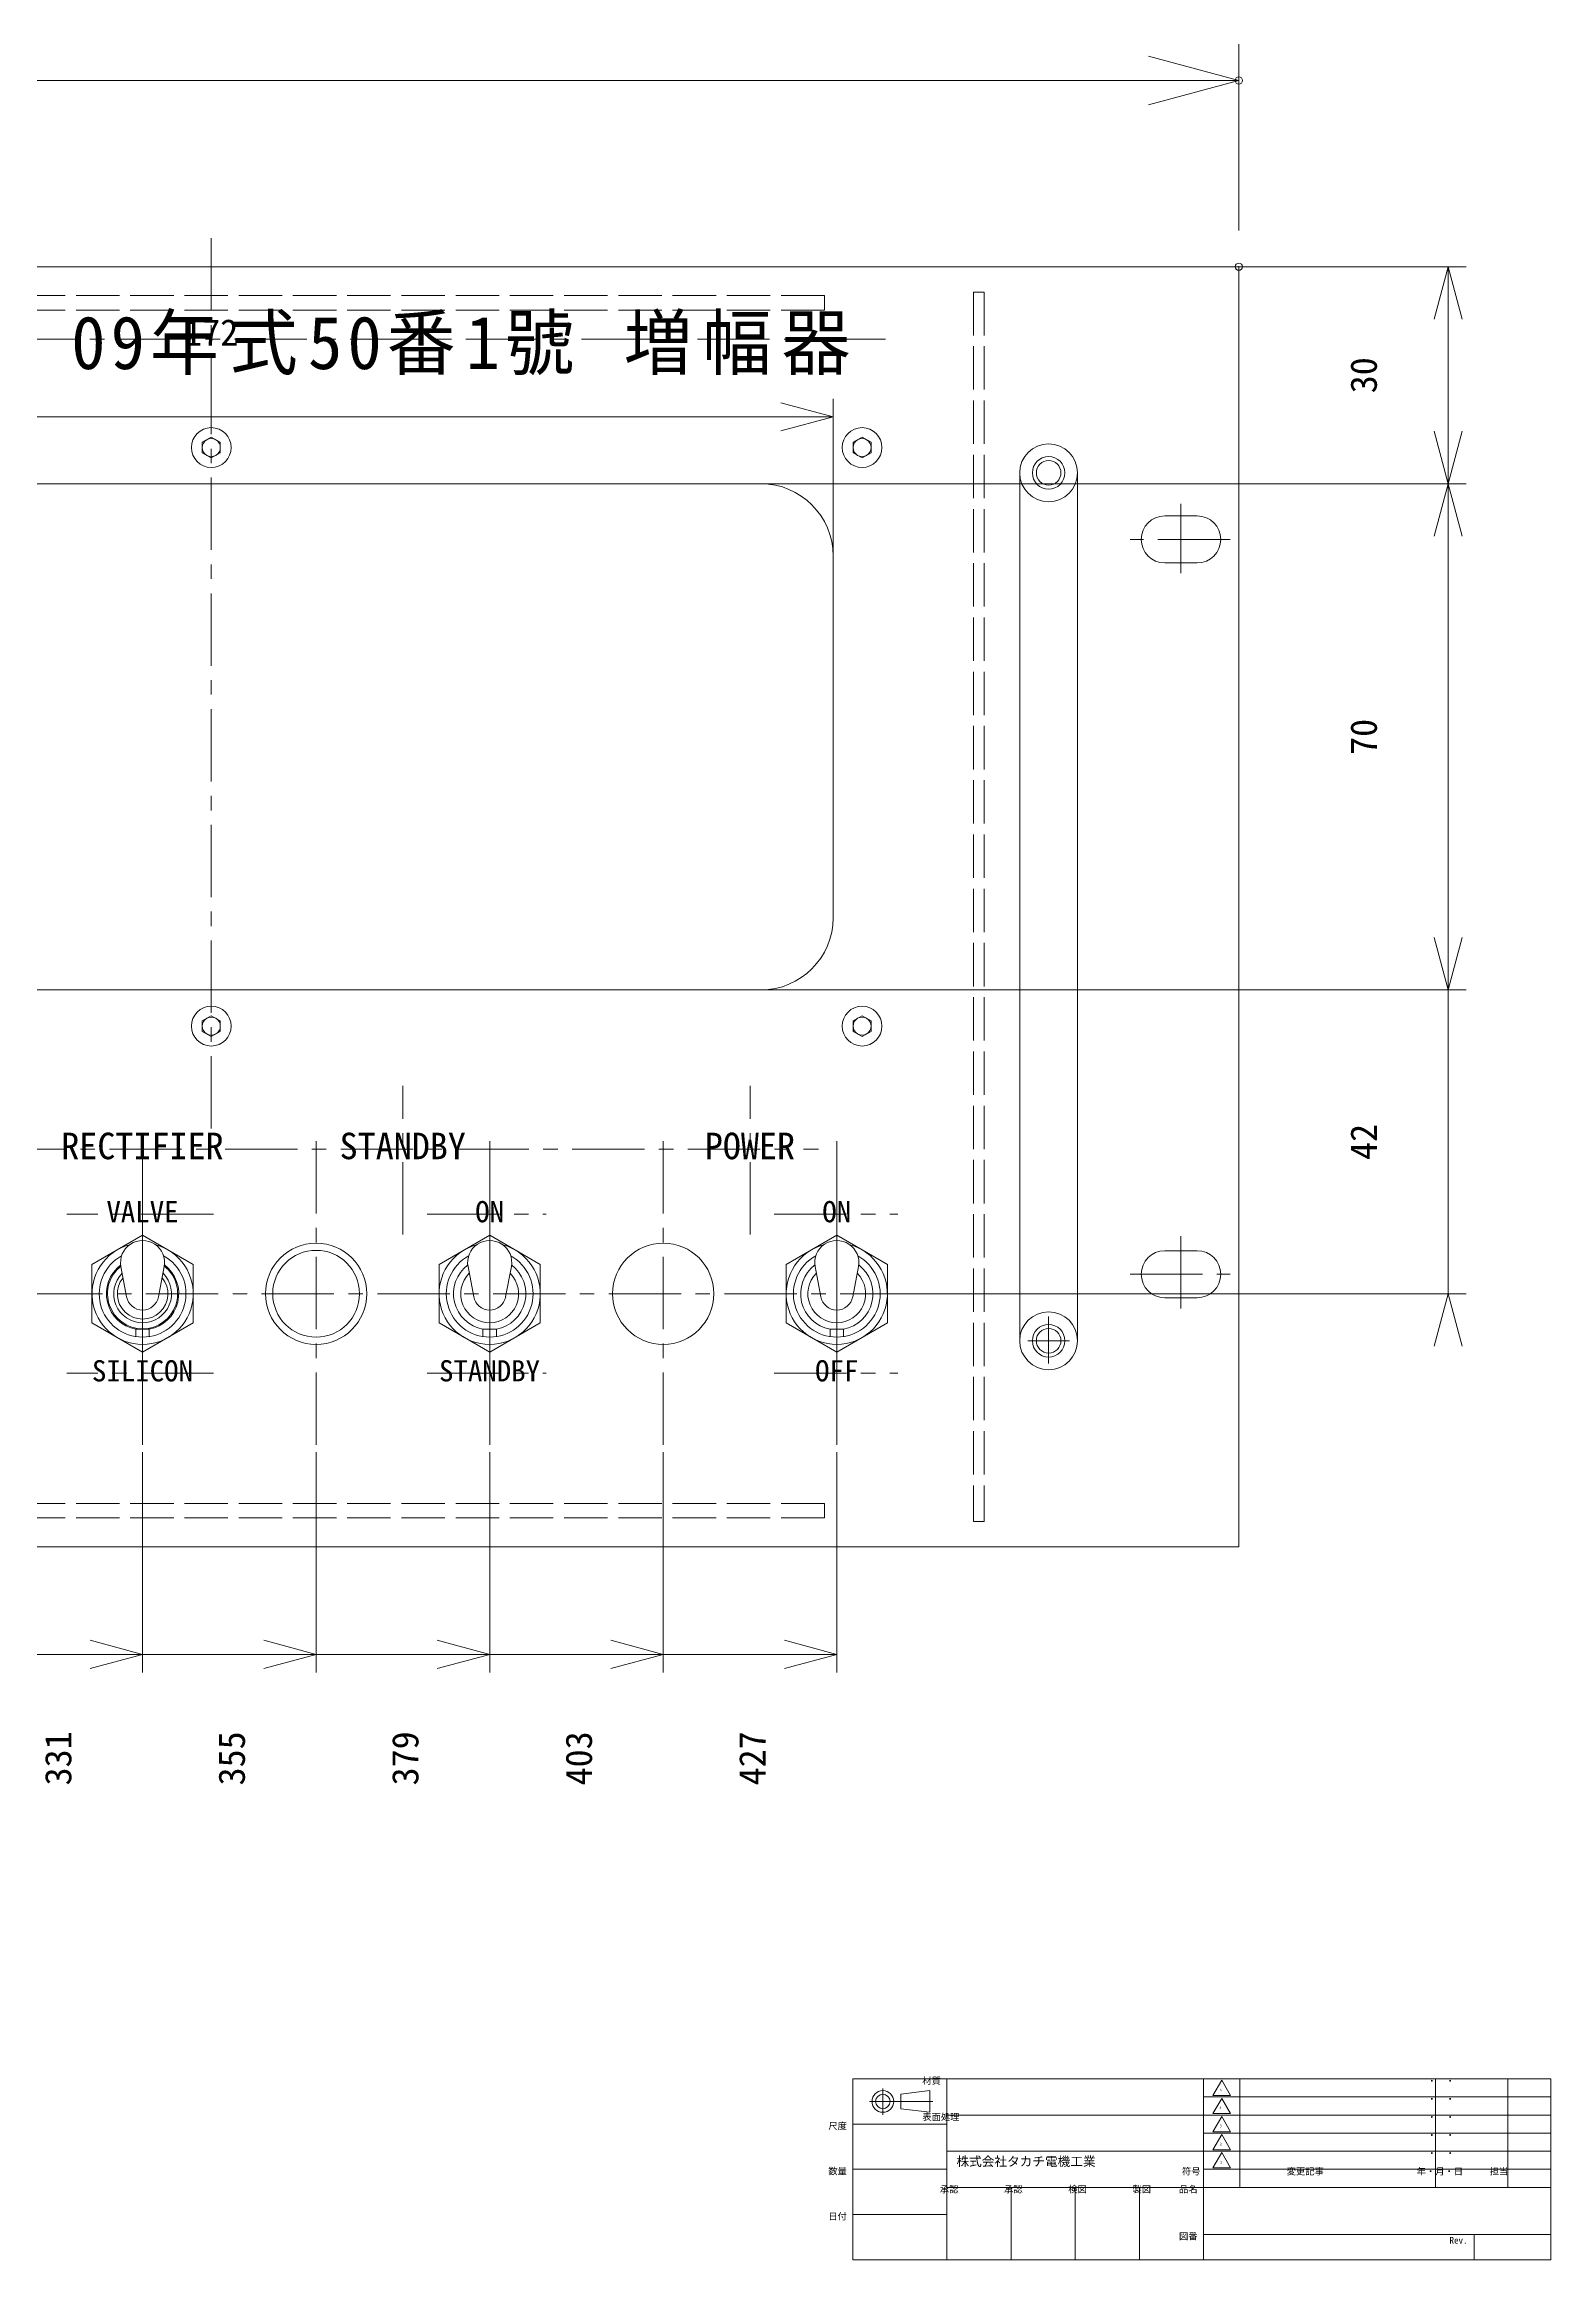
# Model space of a CAD drawing. Units: millimetres at full size, sheet at 1:2. Extents: x -409 to 211, y -214 to 92.
# Drawn here: x 2.6 to 210.9, y -214.2 to 92.1 of the extents above; entities that cross this region are included whole.
import ezdxf
from ezdxf.enums import TextEntityAlignment as Align

# ---------------------------------------------------------------- set-up
doc = ezdxf.new("R2010")
doc.units = ezdxf.units.MM
doc.header["$LTSCALE"] = 2
doc.header["$PDMODE"] = 32
doc.header["$PDSIZE"] = 1
for name, pattern in [('CHAIN1', [8, 5, -1, 1, -1]), ('DASHED_DOTTED', [9.25, 6, -1.5, 0.25, -1.5]), ('USER3', [3.75, 3, -0.75])]:
    doc.linetypes.add(name, pattern=pattern)
for name, color, linetype, lineweight in [('0-0_0', 7, 'Continuous', 18), ('0-1_寸法', 4, 'Continuous', 18), ('0-5_________', 3, 'Continuous', 18), ('0-A_________0', 7, 'USER3', 18), ('8-0_OUTSIDE', 3, 'Continuous', 18), ('8-C_TOOLING_GUIDE', 4, 'Continuous', 18), ('8-D_ENGRAVING_GUIDE', 4, 'CHAIN1', 18)]:
    doc.layers.add(name, color=color, linetype=linetype, lineweight=lineweight)
doc.layers.add('8-5_ENGRAVING', color=7, linetype='Continuous')
doc.layers.add('8-F__d-2__0-4_RAHM2', color=7, linetype='Continuous')
doc.styles.add('ＭＳ ゴシック', font='')
doc.styles.get('ＭＳ ゴシック').set_extended_font_data('MS Gothic')

# ---------------------------------------------------------------- blocks, each defined once
blk = doc.blocks.new('_OPEN30')
at = {"layer": '0-0_0'}
blk.add_line((0, 0), (-0.25, 0), dxfattribs=at)
blk.add_lwpolyline([(-0.25, 0.06699), (0, 0), (-0.25, -0.06699)], dxfattribs=at)
blk = doc.blocks.new('_U105')
at = {"layer": '8-F__d-2__0-4_RAHM2', "style": 'ＭＳ ゴシック'}
blk.add_text('日付', height=0.458, dxfattribs=at).set_placement((-47.95, 2.2), align=Align.BOTTOM_LEFT)
blk = doc.blocks.new('_U106')
at = {"layer": '8-F__d-2__0-4_RAHM2', "style": 'ＭＳ ゴシック'}
blk.add_text('尺度', height=0.458, dxfattribs=at).set_placement((-47.95, 8.45), align=Align.BOTTOM_LEFT)
blk = doc.blocks.new('_U107')
at = {"layer": '8-F__d-2__0-4_RAHM2', "style": 'ＭＳ ゴシック'}
blk.add_text('数量', height=0.4582, dxfattribs=at).set_placement((-47.95, 5.325), align=Align.BOTTOM_LEFT)
blk = doc.blocks.new('_U108')
at = {"layer": '8-F__d-2__0-4_RAHM2', "style": 'ＭＳ ゴシック'}
blk.add_text('表面処理', height=0.4582, dxfattribs=at).set_placement((-41.45, 9.075), align=Align.BOTTOM_LEFT)
blk = doc.blocks.new('_U109')
at = {"layer": '8-F__d-2__0-4_RAHM2', "style": 'ＭＳ ゴシック'}
blk.add_text('材質', height=0.4582, dxfattribs=at).set_placement((-41.45, 11.575), align=Align.BOTTOM_LEFT)
blk = doc.blocks.new('_U110')
at = {"layer": '0-0_0', "style": 'ＭＳ ゴシック'}
blk.add_text('株式会社タカチ電機工業', height=0.6415, dxfattribs=at).set_placement((-39.089, 5.855), align=Align.BOTTOM_LEFT)
blk = doc.blocks.new('_U111')
at = {"layer": '8-F__d-2__0-4_RAHM2', "style": 'ＭＳ ゴシック'}
blk.add_text('承認', height=0.4582, dxfattribs=at).set_placement((-40.234, 4.075), align=Align.BOTTOM_LEFT)
blk = doc.blocks.new('_U112')
at = {"layer": '8-F__d-2__0-4_RAHM2', "style": 'ＭＳ ゴシック'}
blk.add_text('承認', height=0.4582, dxfattribs=at).set_placement((-35.797, 4.075), align=Align.BOTTOM_LEFT)
blk = doc.blocks.new('_U113')
at = {"layer": '8-F__d-2__0-4_RAHM2', "style": 'ＭＳ ゴシック'}
blk.add_text('検図', height=0.4582, dxfattribs=at).set_placement((-31.359, 4.075), align=Align.BOTTOM_LEFT)
blk = doc.blocks.new('_U114')
at = {"layer": '8-F__d-2__0-4_RAHM2', "style": 'ＭＳ ゴシック'}
blk.add_text('製図', height=0.4582, dxfattribs=at).set_placement((-26.922, 4.075), align=Align.BOTTOM_LEFT)
blk = doc.blocks.new('_U115')
at = {"layer": '8-F__d-2__0-4_RAHM2', "style": 'ＭＳ ゴシック'}
blk.add_text('Rev.', height=0.4582, dxfattribs=at).set_placement((-4.996, 0.546), align=Align.BOTTOM_LEFT)
blk = doc.blocks.new('_U116')
at = {"layer": '8-F__d-2__0-4_RAHM2', "style": 'ＭＳ ゴシック'}
blk.add_text('図番', height=0.4582, dxfattribs=at).set_placement((-23.7, 0.825), align=Align.BOTTOM_LEFT)
blk = doc.blocks.new('_U117')
at = {"layer": '8-F__d-2__0-4_RAHM2', "style": 'ＭＳ ゴシック'}
blk.add_text('符号', height=0.4582, dxfattribs=at).set_placement((-23.5, 5.312), align=Align.BOTTOM_LEFT)
blk = doc.blocks.new('_U118')
at = {"layer": '8-F__d-2__0-4_RAHM2', "style": 'ＭＳ ゴシック'}
blk.add_text('品名', height=0.4582, dxfattribs=at).set_placement((-23.7, 4.075), align=Align.BOTTOM_LEFT)
blk = doc.blocks.new('_U119')
at = {"layer": '8-F__d-2__0-4_RAHM2', "style": 'ＭＳ ゴシック'}
blk.add_text('変更記事', height=0.4582, dxfattribs=at).set_placement((-16.25, 5.312), align=Align.BOTTOM_LEFT)
blk = doc.blocks.new('_U120')
at = {"layer": '8-F__d-2__0-4_RAHM2', "style": 'ＭＳ ゴシック'}
blk.add_text('・  ・   ', height=0.4582, dxfattribs=at).set_placement((-6.539, 7.813), align=Align.BOTTOM_LEFT)
blk = doc.blocks.new('_U121')
at = {"layer": '8-F__d-2__0-4_RAHM2', "style": 'ＭＳ ゴシック'}
blk.add_text('年・月・日', height=0.4582, dxfattribs=at).set_placement((-7.265, 5.312), align=Align.BOTTOM_LEFT)
blk = doc.blocks.new('_U122')
at = {"layer": '8-F__d-2__0-4_RAHM2', "style": 'ＭＳ ゴシック'}
blk.add_text('担当', height=0.4582, dxfattribs=at).set_placement((-2.22, 5.312), align=Align.BOTTOM_LEFT)
blk = doc.blocks.new('_U123')
at = {"layer": '8-F__d-2__0-4_RAHM2', "style": 'ＭＳ ゴシック'}
blk.add_text('・  ・   ', height=0.4582, dxfattribs=at).set_placement((-6.539, 10.313), align=Align.BOTTOM_LEFT)
blk = doc.blocks.new('_U124')
at = {"layer": '8-F__d-2__0-4_RAHM2', "style": 'ＭＳ ゴシック'}
blk.add_text('・  ・   ', height=0.4582, dxfattribs=at).set_placement((-6.539, 9.063), align=Align.BOTTOM_LEFT)
blk = doc.blocks.new('_U125')
at = {"layer": '8-F__d-2__0-4_RAHM2', "style": 'ＭＳ ゴシック'}
blk.add_text('・  ・   ', height=0.4582, dxfattribs=at).set_placement((-6.539, 11.563), align=Align.BOTTOM_LEFT)
blk = doc.blocks.new('_U126')
at = {"layer": '8-F__d-2__0-4_RAHM2', "style": 'ＭＳ ゴシック'}
blk.add_text('・  ・   ', height=0.4582, dxfattribs=at).set_placement((-6.539, 6.563), align=Align.BOTTOM_LEFT)

msp = doc.modelspace()

# ---------------------------------------------------------------- linework, layer by layer
at = {"layer": '0-0_0'}
for p, q in [((114.446, -189.21), (114.446, -214.21)), ((210.946, -189.21), (114.446, -189.21)), ((127.446, -189.21), (127.446, -214.21)), ((162.946, -189.21), (162.946, -214.21)), ((210.946, -214.21), (210.946, -189.21)), ((121.088, -191.335), (125.088, -190.835)), ((121.088, -193.335), (121.088, -191.335)), ((125.088, -190.835), (125.088, -193.835)), ((127.446, -195.46), (114.446, -195.46)), ((125.088, -193.835), (121.088, -193.335)), ((127.446, -194.21), (162.946, -194.21)), ((127.446, -201.71), (114.446, -201.71)), ((127.446, -199.21), (162.946, -199.21)), ((127.446, -204.21), (162.946, -204.21)), ((136.321, -204.21), (136.321, -214.21)), ((145.196, -204.21), (145.196, -214.21)), ((154.071, -204.21), (154.071, -214.21)), ((162.946, -204.21), (210.946, -204.21)), ((127.446, -207.96), (114.446, -207.96)), ((162.946, -210.71), (210.946, -210.71)), ((200.358, -214.21), (200.358, -210.71)), ((114.446, -214.21), (210.946, -214.21))]:
    msp.add_line(p, q, dxfattribs=at)
at = {"layer": '0-0_0', "color": 1}
for p, q in [((165.446, -189.41), (164.234, -191.51)), ((167.946, -189.21), (167.946, -204.21)), ((195.036, -189.21), (195.036, -204.21)), ((205.036, -189.21), (205.036, -204.21)), ((162.946, -191.71), (210.946, -191.71)), ((165.446, -191.91), (164.234, -194.01)), ((162.946, -194.21), (210.946, -194.21)), ((162.946, -196.71), (210.946, -196.71)), ((164.234, -199.01), (166.658, -199.01)), ((162.946, -199.21), (210.946, -199.21)), ((162.946, -201.71), (210.946, -201.71)), ((165.446, -199.41), (164.234, -201.51)), ((164.234, -201.51), (166.658, -201.51)), ((166.658, -201.51), (165.446, -199.41))]:
    msp.add_line(p, q, dxfattribs=at)
at = {"layer": '0-0_0', "color": 4, "linetype": 'DASHED_DOTTED'}
for q in [(116.726, -192.335), (118.588, -190.548), (125.478, -192.335), (118.588, -194.19)]:
    msp.add_line((118.588, -192.335), q, dxfattribs=at)
at = {"layer": '0-0_0', "color": 1}
for points in [[(164.234, -191.51), (166.658, -191.51), (165.446, -189.41)], [(164.234, -194.01), (166.658, -194.01), (165.446, -191.91)], [(166.658, -199.01), (165.446, -196.91), (164.234, -199.01)]]:
    msp.add_lwpolyline(points, dxfattribs=at)
msp.add_lwpolyline([(164.234, -196.51), (166.658, -196.51), (165.446, -194.41)], close=True, dxfattribs=at)
at = {"layer": '0-0_0'}
for radius in [1.5, 1]:
    msp.add_circle((118.588, -192.335), radius, dxfattribs=at)
at = {"layer": '0-1_寸法'}
for p, q in [((167.817, 66.345), (167.817, 92.095)), ((-302.283, 87.095), (155.317, 87.095))]:
    msp.add_line(p, q, dxfattribs=at)
at = {"layer": '0-1_寸法', "linetype": 'CHAIN1'}
for p, q in [((159.817, 28.538), (159.817, 18.966)), ((166.626, 23.645), (152.78, 23.645)), ((159.817, -72.699), (159.817, -83.845)), ((152.78, -77.955), (166.626, -77.955)), ((141.517, -83.793), (141.517, -90.303)), ((138.638, -87.155), (144.406, -87.155))]:
    msp.add_line(p, q, dxfattribs=at)
at = {"layer": '0-1_寸法'}
for p in [(167.817, 87.095), (167.817, 61.345)]:
    msp.add_point(p, dxfattribs=at)
at = {"layer": '0-5_________'}
for p, q in [((-314.783, 61.345), (167.817, 61.345)), ((167.817, 61.345), (167.817, -115.655)), ((162.067, 26.895), (157.567, 26.895)), ((157.567, 20.395), (162.067, 20.395)), ((157.567, -74.705), (162.067, -74.705)), ((162.067, -81.205), (157.567, -81.205)), ((-314.783, -115.655), (167.817, -115.655))]:
    msp.add_line(p, q, dxfattribs=at)
for centre in [(141.517, 32.845), (141.517, -87.155)]:
    msp.add_circle(centre, 2.25, dxfattribs=at)
for centre, start, end in [((157.567, 23.645), 90, 270), ((162.067, 23.645), 270, 90), ((157.567, -77.955), 90, 270), ((162.067, -77.955), 270, 90)]:
    msp.add_arc(centre, 3.25, start, end, dxfattribs=at)
at = {"layer": '0-A_________0'}
for p, q in [((110.517, 57.345), (-257.483, 57.345)), ((110.517, 55.345), (-257.483, 55.345)), ((110.517, 57.345), (110.517, 55.345)), ((110.517, -109.655), (-257.483, -109.655)), ((110.517, -111.655), (110.517, -109.655)), ((110.517, -111.655), (-257.483, -111.655))]:
    msp.add_line(p, q, dxfattribs=at)
for points in [[(131.117, 57.845), (132.617, 57.845), (132.617, -112.155)], [(131.117, 57.845), (131.117, -112.155), (132.617, -112.155)]]:
    msp.add_lwpolyline(points, dxfattribs=at)
at = {"layer": '8-0_OUTSIDE'}
for p, q in [((25.717, 37.788), (24.467, 37.067)), ((24.467, 37.067), (24.467, 35.623)), ((26.967, 37.067), (25.717, 37.788)), ((26.967, 35.623), (26.967, 37.067)), ((115.717, 37.788), (114.467, 37.067)), ((114.467, 37.067), (114.467, 35.623)), ((116.967, 37.067), (115.717, 37.788)), ((116.967, 35.623), (116.967, 37.067)), ((24.467, 35.623), (25.717, 34.902)), ((25.717, 34.902), (26.967, 35.623)), ((114.467, 35.623), (115.717, 34.902)), ((115.717, 34.902), (116.967, 35.623)), ((101.717, 31.345), (-50.283, 31.345)), ((137.517, -87.155), (137.517, 32.845)), ((145.517, -87.155), (145.517, 32.845)), ((162.067, 26.895), (157.567, 26.895)), ((111.717, 21.345), (111.717, -28.655)), ((157.567, 20.395), (162.067, 20.395)), ((101.717, -38.655), (-50.283, -38.655)), ((25.717, -42.212), (24.467, -42.933)), ((26.967, -42.933), (25.717, -42.212)), ((115.717, -42.212), (114.467, -42.933)), ((116.967, -42.933), (115.717, -42.212)), ((24.467, -42.933), (24.467, -44.377)), ((24.467, -44.377), (25.717, -45.098)), ((25.717, -45.098), (26.967, -44.377)), ((26.967, -44.377), (26.967, -42.933)), ((114.467, -42.933), (114.467, -44.377)), ((114.467, -44.377), (115.717, -45.098)), ((115.717, -45.098), (116.967, -44.377)), ((116.967, -44.377), (116.967, -42.933)), ((16.217, -72.572), (9.217, -76.614)), ((23.217, -76.614), (16.217, -72.572)), ((157.567, -74.705), (162.067, -74.705)), ((9.217, -76.614), (9.217, -84.696)), ((14.006, -81.072), (13.219, -76.907)), ((18.427, -81.072), (19.214, -76.907)), ((23.217, -84.696), (23.217, -76.614)), ((61.219, -76.907), (62.006, -81.072)), ((66.427, -81.072), (67.214, -76.907)), ((105.217, -76.614), (105.217, -84.696)), ((109.219, -76.907), (110.006, -81.072)), ((114.427, -81.072), (115.214, -76.907)), ((162.067, -81.205), (157.567, -81.205)), ((9.217, -84.696), (16.217, -88.738)), ((15.292, -85.555), (15.292, -86.583)), ((16.217, -88.738), (23.217, -84.696)), ((63.292, -85.555), (63.292, -86.583)), ((63.292, -85.555), (65.142, -85.555)), ((65.142, -85.555), (65.142, -86.583)), ((111.292, -85.555), (111.292, -86.583)), ((111.292, -85.555), (113.142, -85.555)), ((113.142, -85.555), (113.142, -86.583)), ((-314.783, -115.655), (167.817, -115.655))]:
    msp.add_line(p, q, dxfattribs=at)
at = {"layer": '8-0_OUTSIDE', "color": 4, "linetype": 'CHAIN1'}
for p, q in [((159.817, 28.538), (159.817, 18.966)), ((166.626, 23.645), (152.78, 23.645)), ((159.817, -72.699), (159.817, -83.845)), ((152.78, -77.955), (166.626, -77.955)), ((141.517, -83.793), (141.517, -90.303)), ((138.638, -87.155), (144.406, -87.155))]:
    msp.add_line(p, q, dxfattribs=at)
at = {"layer": '8-0_OUTSIDE'}
for points in [[(-314.783, 61.345), (167.817, 61.345), (167.817, -115.655)], [(119.217, -76.614), (112.217, -72.572), (105.217, -76.614)], [(105.217, -84.696), (112.217, -88.738), (119.217, -84.696), (119.217, -76.614)], [(15.292, -85.555), (17.142, -85.555), (17.142, -86.583)]]:
    msp.add_lwpolyline(points, dxfattribs=at)
msp.add_lwpolyline([(71.217, -76.614), (64.217, -72.572), (57.217, -76.614), (57.217, -84.696), (64.217, -88.738), (71.217, -84.696)], close=True, dxfattribs=at)
for centre, radius in [((25.717, 36.345), 2.75), ((115.717, 36.345), 2.75), ((141.517, 32.845), 4), ((141.517, 32.845), 2.25), ((141.517, 32.845), 1.7), ((25.717, -43.655), 2.75), ((115.717, -43.655), 2.75), ((40.217, -80.655), 7), ((40.217, -80.655), 6), ((88.217, -80.655), 7), ((141.517, -87.155), 4), ((141.517, -87.155), 2.25), ((141.517, -87.155), 1.7)]:
    msp.add_circle(centre, radius, dxfattribs=at)
for centre, radius, start, end in [((25.717, 36.345), 1.25, 120, 180), ((25.717, 36.345), 1.25, 60, 120), ((25.717, 36.345), 1.25, 0, 60), ((115.717, 36.345), 1.25, 120, 180), ((115.717, 36.345), 1.25, 60, 120), ((115.717, 36.345), 1.25, 0, 60), ((25.717, 36.345), 1.25, 180, 240), ((25.717, 36.345), 1.25, 240, 300), ((25.717, 36.345), 1.25, 300, 0), ((115.717, 36.345), 1.25, 180, 240), ((115.717, 36.345), 1.25, 240, 300), ((115.717, 36.345), 1.25, 300, 0), ((101.717, 21.345), 10, 0, 90), ((157.567, 23.645), 3.25, 90, 270), ((162.067, 23.645), 3.25, 270, 90), ((101.717, -28.655), 10, 270, 0), ((25.717, -43.655), 1.25, 120, 180), ((25.717, -43.655), 1.25, 60, 120), ((25.717, -43.655), 1.25, 0, 60), ((115.717, -43.655), 1.25, 120, 180), ((115.717, -43.655), 1.25, 60, 120), ((115.717, -43.655), 1.25, 0, 60), ((25.717, -43.655), 1.25, 180, 240), ((25.717, -43.655), 1.25, 240, 300), ((25.717, -43.655), 1.25, 300, 0), ((115.717, -43.655), 1.25, 180, 240), ((115.717, -43.655), 1.25, 240, 300), ((115.717, -43.655), 1.25, 300, 0), ((16.217, -76.341), 3.05, 349.31305, 190.68695), ((64.217, -76.341), 3.05, 349.31305, 190.68695), ((112.217, -76.341), 3.05, 349.31305, 190.68695), ((16.217, -80.655), 7, 105.10938, 74.89062), ((16.217, -80.655), 6, 118.92964, 61.07036), ((64.217, -80.655), 7, 105.10938, 74.89062), ((64.217, -80.655), 6, 118.92964, 61.07036), ((112.217, -80.655), 7, 105.10938, 74.89062), ((112.217, -80.655), 6, 118.92964, 61.07036), ((157.567, -77.955), 3.25, 90, 270), ((162.067, -77.955), 3.25, 270, 90), ((16.217, -80.655), 5, 127.31891, 259.33887), ((16.217, -80.655), 4.85, 128.31988, 51.68012), ((16.217, -80.655), 4, 134.91582, 45.08418), ((16.217, -80.655), 3.5, 140.69215, 39.30785), ((16.217, -80.655), 5, 280.66113, 52.68109), ((64.217, -80.655), 5, 127.31891, 259.33887), ((64.217, -80.655), 4, 134.91582, 45.08418), ((64.217, -80.655), 5, 280.66113, 52.68109), ((112.217, -80.655), 5, 127.31891, 259.33887), ((112.217, -80.655), 4, 134.91582, 45.08418), ((112.217, -80.655), 5, 280.66113, 52.68109), ((16.217, -80.655), 2.25, 190.68695, 349.31305), ((64.217, -80.655), 2.25, 190.68695, 349.31305), ((112.217, -80.655), 2.25, 190.68695, 349.31305)]:
    msp.add_arc(centre, radius, start, end, dxfattribs=at)
at = {"layer": '8-C_TOOLING_GUIDE'}
for p, q in [((199.257, 61.345), (25.717, 61.345)), ((196.757, 61.345), (194.816, 54.101)), ((196.757, 31.345), (196.757, 61.345)), ((196.757, 61.345), (198.699, 54.101)), ((111.717, 43.075), (111.717, -3.655)), ((-60.283, 40.575), (111.717, 40.575)), ((111.717, 40.575), (104.472, 42.516)), ((111.717, 40.575), (104.472, 38.634)), ((196.757, 31.345), (194.816, 38.589)), ((196.757, 31.345), (198.699, 38.589)), ((199.257, 31.345), (25.717, 31.345)), ((199.257, 31.345), (25.717, 31.345)), ((196.757, 31.345), (194.816, 24.101)), ((196.757, -38.655), (196.757, 31.345)), ((196.757, 31.345), (198.699, 24.101)), ((196.757, -38.655), (194.816, -31.411)), ((196.757, -38.655), (194.816, -31.411)), ((196.757, -38.655), (198.699, -31.411)), ((196.757, -38.655), (198.699, -31.411)), ((199.257, -38.655), (25.717, -38.655)), ((199.257, -38.655), (122.683, -38.655)), ((196.757, -38.655), (196.757, -80.655)), ((199.257, -80.655), (122.683, -80.655)), ((196.757, -80.655), (194.816, -87.899)), ((196.757, -80.655), (198.699, -87.899)), ((16.217, -133.014), (16.217, -102.555)), ((40.217, -133.014), (40.217, -102.555)), ((64.217, -133.014), (64.217, -102.555)), ((88.217, -133.014), (88.217, -102.555)), ((112.217, -133.014), (112.217, -102.555)), ((16.217, -130.514), (8.972, -132.455)), ((40.217, -130.514), (32.972, -132.455)), ((64.217, -130.514), (56.972, -132.455)), ((88.217, -130.514), (80.972, -132.455)), ((112.217, -130.514), (104.972, -132.455))]:
    msp.add_line(p, q, dxfattribs=at)
at = {"layer": '8-C_TOOLING_GUIDE', "linetype": 'CHAIN1'}
for p, q in [((25.717, 48.182), (25.717, -58.657)), ((16.217, -59.551), (16.217, -102.555)), ((40.217, -59.551), (40.217, -102.555)), ((64.217, -59.551), (64.217, -102.555)), ((88.217, -59.551), (88.217, -102.555)), ((112.217, -59.551), (112.217, -102.555)), ((122.683, -80.655), (-273.279, -80.655))]:
    msp.add_line(p, q, dxfattribs=at)
at = {"layer": '8-C_TOOLING_GUIDE'}
for points in [[(-314.783, -130.514), (16.217, -130.514), (8.972, -128.573)], [(-314.783, -130.514), (40.217, -130.514), (32.972, -128.573)], [(-314.783, -130.514), (64.217, -130.514), (56.972, -128.573)], [(-314.783, -130.514), (88.217, -130.514), (80.972, -128.573)], [(-314.783, -130.514), (112.217, -130.514), (104.972, -128.573)]]:
    msp.add_lwpolyline(points, dxfattribs=at)
at = {"layer": '8-D_ENGRAVING_GUIDE'}
for p, q in [((25.717, 39.282), (25.717, 66.367)), ((-51.065, 51.345), (120.077, 51.345)), ((52.217, -72.476), (52.217, -51.929)), ((100.217, -72.476), (100.217, -51.929)), ((-244.38, -60.655), (109.703, -60.655)), ((16.217, -95.437), (16.217, -64.184)), ((64.217, -95.437), (64.217, -64.184)), ((112.217, -95.437), (112.217, -64.184)), ((26.025, -69.655), (5.732, -69.655)), ((55.587, -69.655), (72.046, -69.655)), ((103.556, -69.655), (120.654, -69.655)), ((26.025, -91.655), (5.732, -91.655)), ((55.587, -91.655), (72.046, -91.655)), ((103.556, -91.655), (120.654, -91.655))]:
    msp.add_line(p, q, dxfattribs=at)

# ---------------------------------------------------------------- block references
at = {"layer": '0-0_0', "xscale": 2, "yscale": 2}
for name in ['_U109', '_U125', '_U123', '_U106', '_U108', '_U124', '_U120', '_U107', '_U110', '_U117', '_U119', '_U121', '_U126', '_U122', '_U111', '_U112', '_U113', '_U114', '_U118', '_U105', '_U116', '_U115']:
    msp.add_blockref(name, (206.945, -213.357), dxfattribs=at)
at = {"layer": '0-1_寸法', "xscale": 50, "yscale": 50}
msp.add_blockref('_OPEN30', (167.817, 87.095), dxfattribs=at)

# ---------------------------------------------------------------- texts
at = {"layer": '0-0_0', "style": 'ＭＳ ゴシック'}
for s, p in [('5', (165.17, -191.01)), ('4', (165.134, -193.51)), ('3', (165.17, -196.01)), ('2', (165.174, -198.51)), ('1', (165.226, -201.01))]:
    msp.add_text(s, height=0.367, dxfattribs=at).set_placement(p, align=Align.BOTTOM_LEFT)
at = {"layer": '8-5_ENGRAVING', "color": 4, "style": 'ＭＳ ゴシック'}
for s, height, p in [('RECTIFIER', 3.666, (4.967, -63.155)), ('STANDBY', 3.666, (43.467, -63.155)), ('POWER', 3.666, (93.967, -63.155)), ('VALVE', 2.933, (11.217, -71.655)), ('ON', 2.933, (62.217, -71.655)), ('ON', 2.933, (110.217, -71.655)), ('SILICON', 2.933, (9.217, -93.655)), ('STANDBY', 2.933, (57.217, -93.655)), ('OFF', 2.933, (109.217, -93.655))]:
    msp.add_text(s, height=height, dxfattribs=at).set_placement(p, align=Align.BOTTOM_LEFT)
at = {"layer": '8-5_ENGRAVING', "color": 3, "insert": (-64.533, 46.345), "char_height": 7.331, "attachment_point": 7, "style": 'ＭＳ ゴシック'}
msp.add_mtext('\\T1.15;\\W0.95;AX0950A\\~試製\\~09年式50番1號\\~増幅器', dxfattribs=at)
at = {"layer": '8-C_TOOLING_GUIDE', "color": 7, "style": 'ＭＳ ゴシック'}
msp.add_text('172', height=3.666, dxfattribs=at).set_placement((21.967, 49.325), align=Align.BOTTOM_LEFT)
for s, p in [('30', (188.007, 43.845)), ('70', (188.007, -6.155)), ('42', (188.007, -62.155)), ('331', (7.467, -148.639)), ('355', (31.467, -148.639)), ('379', (55.467, -148.639)), ('403', (79.467, -148.639)), ('427', (103.467, -148.639))]:
    msp.add_text(s, height=3.666, rotation=90, dxfattribs=at).set_placement(p, align=Align.BOTTOM_LEFT)

doc.saveas('drawing.dxf')
